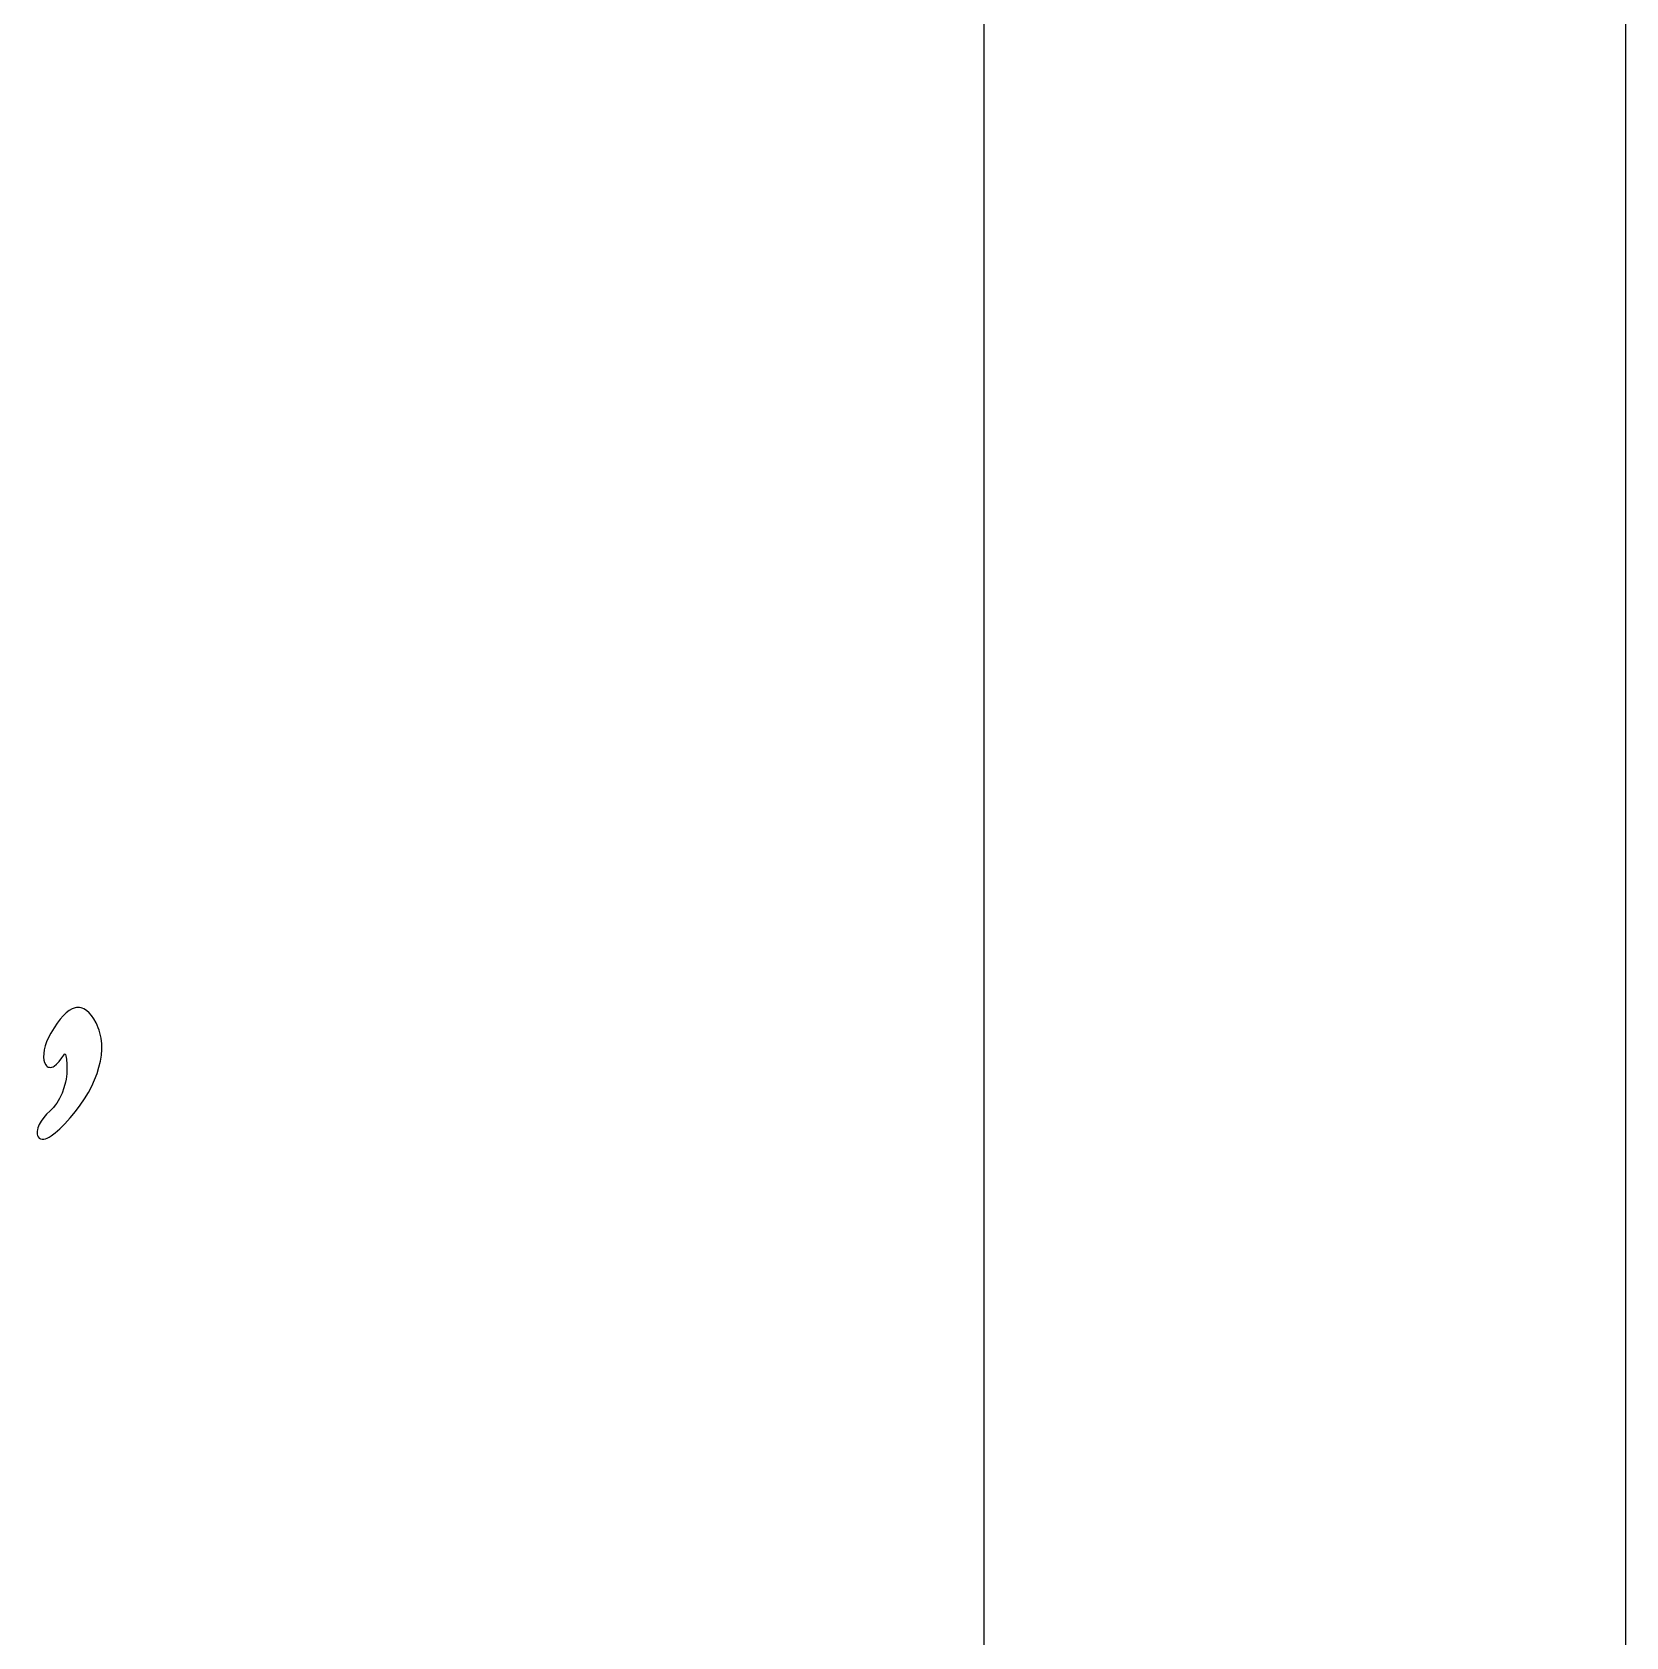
# Model space of a CAD drawing. Extents: x -592 to 638, y 287 to 852.
# Drawn here: x 538.8 to 638.1, y 569.6 to 669.6 of the extents above; entities that cross this region are included whole.
import ezdxf

# ---------------------------------------------------------------- set-up
doc = ezdxf.new("R2010")
doc.units = 0
doc.layers.add('COUCHE_1', color=18, linetype='CONTINUOUS')
doc.layers.add('LAYER_1', color=174, linetype='CONTINUOUS')

msp = doc.modelspace()

# ---------------------------------------------------------------- linework, layer by layer
at = {"layer": 'COUCHE_1'}
for points in [[(-591.86, 287.13), (638.14, 287.13), (638.14, 852.13), (-591.86, 852.13)], [(540.55, 601.3), (540.86, 601.61), (541.19, 601.97), (541.51, 602.37), (541.81, 602.77), (542.08, 603.17), (542.32, 603.56), (542.53, 603.96), (542.71, 604.35), (542.86, 604.74), (542.98, 605.13), (543.07, 605.51), (543.13, 605.88), (543.15, 606.24), (543.15, 606.6), (543.11, 606.94), (543.04, 607.27), (542.99, 607.44), (542.93, 607.59), (542.87, 607.75), (542.8, 607.9), (542.66, 608.15), (542.51, 608.36), (542.36, 608.53), (542.2, 608.67), (542.03, 608.77), (541.94, 608.81), (541.86, 608.84), (541.77, 608.85), (541.67, 608.85), (541.58, 608.85), (541.49, 608.83), (541.3, 608.77), (541.12, 608.66), (540.94, 608.52), (540.75, 608.34), (540.56, 608.13), (540.37, 607.88), (540.18, 607.59), (539.98, 607.26), (539.83, 606.99), (539.72, 606.72), (539.63, 606.46), (539.57, 606.21), (539.54, 605.98), (539.53, 605.77), (539.55, 605.58), (539.59, 605.42), (539.66, 605.28), (539.7, 605.22), (539.76, 605.18), (539.82, 605.14), (539.89, 605.13), (539.97, 605.12), (540.04, 605.14), (540.12, 605.16), (540.19, 605.2), (540.34, 605.32), (540.5, 605.49), (540.66, 605.72), (540.79, 605.89), (540.84, 605.94), (540.87, 605.97), (540.88, 605.97), (540.88, 605.96), (540.9, 605.92), (540.92, 605.85), (540.95, 605.63), (540.97, 605.32), (540.97, 604.91), (540.97, 604.73), (540.95, 604.56), (540.93, 604.38), (540.89, 604.2), (540.8, 603.85), (540.68, 603.51), (540.52, 603.18), (540.44, 603.03), (540.35, 602.89), (540.25, 602.76), (540.15, 602.63), (540.04, 602.52), (539.93, 602.41), (539.72, 602.21), (539.54, 601.99), (539.38, 601.77), (539.26, 601.56), (539.18, 601.35), (539.15, 601.24), (539.13, 601.15), (539.12, 601.05), (539.13, 600.96), (539.15, 600.87), (539.19, 600.79), (539.25, 600.72), (539.34, 600.67), (539.44, 600.65), (539.54, 600.65), (539.64, 600.68), (539.75, 600.72), (539.87, 600.78), (540, 600.85), (540.26, 601.05)]]:
    msp.add_lwpolyline(points, close=True, dxfattribs=at)
at = {"layer": 'LAYER_1'}
msp.add_lwpolyline([(-551.86, 812.13), (-551.86, 327.13), (598.14, 327.13), (598.14, 812.13)], close=True, dxfattribs=at)

doc.saveas('drawing.dxf')
